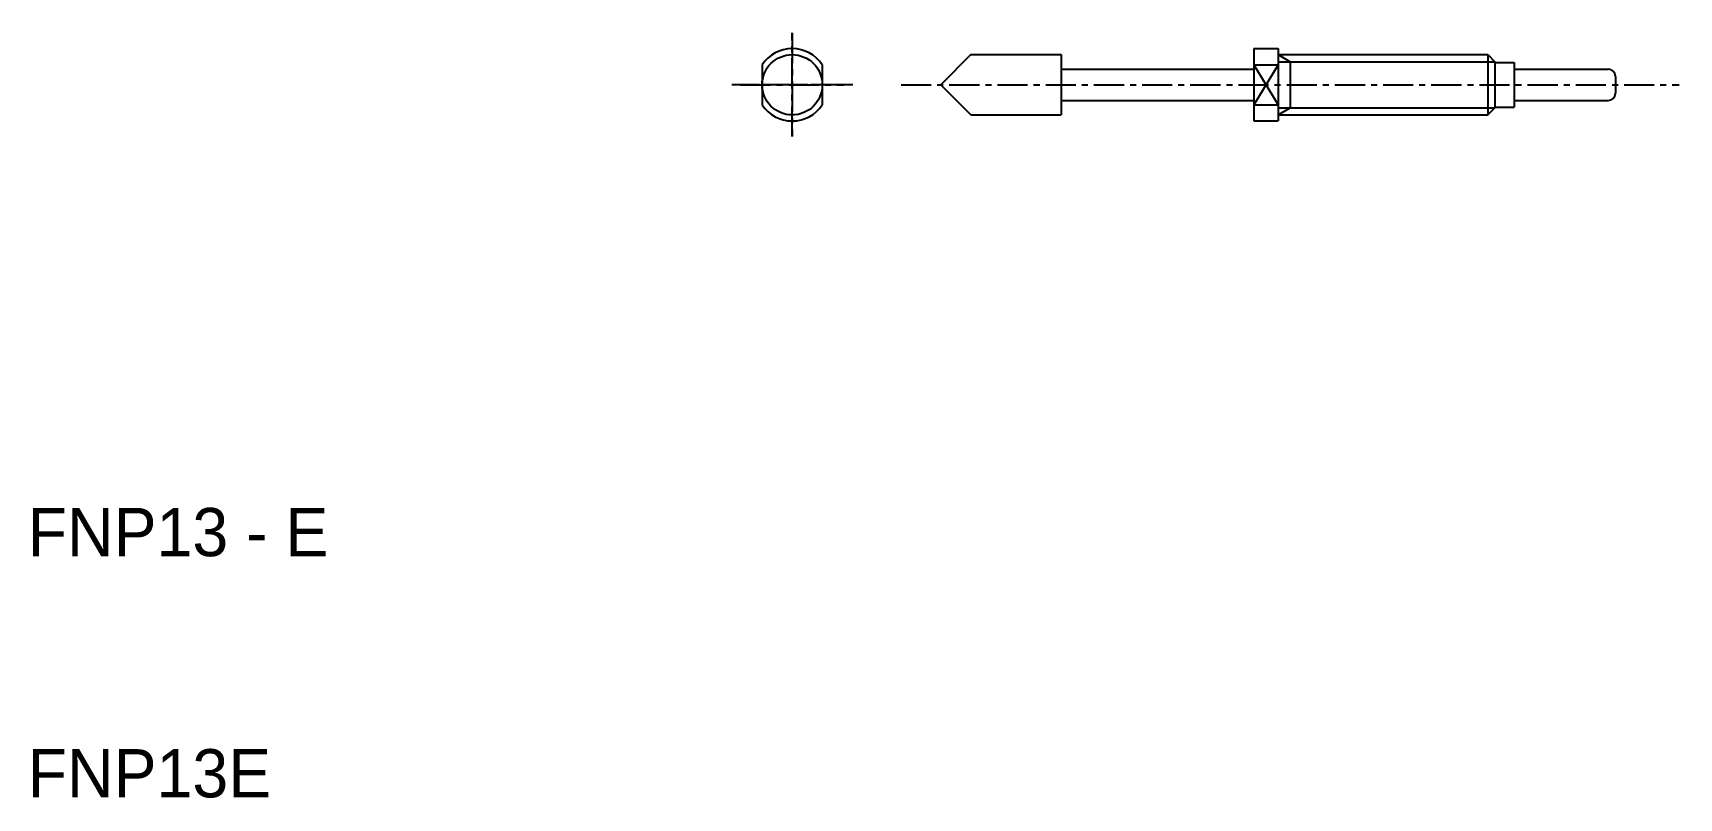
# Model space of a CAD drawing. Extents: x -190.1 to -121.8, y 393.5 to 425.2.
import ezdxf

# ---------------------------------------------------------------- set-up
doc = ezdxf.new("R2010")
doc.units = 0
doc.linetypes.add('CENTER', pattern=[2, 1.25, -0.25, 0.25, -0.25])
doc.layers.get('0').update_dxf_attribs({"linetype": 'CONTINUOUS'})
doc.layers.add('CENTER', color=1, linetype='CENTER')

msp = doc.modelspace()

# ---------------------------------------------------------------- linework, layer by layer
at = {"color": 7, "linetype": 'CONTINUOUS'}
for p, q in [((-151.202, 424.31), (-152.452, 423.06)), ((-151.202, 424.31), (-147.452, 424.31)), ((-147.452, 424.31), (-147.452, 421.81)), ((-139.452, 424.56), (-139.452, 421.56)), ((-139.452, 424.56), (-138.452, 424.56)), ((-138.452, 424.56), (-138.452, 421.56)), ((-138.452, 424.31), (-129.752, 424.31)), ((-138.452, 424.31), (-137.952, 424.01)), ((-129.752, 424.31), (-129.752, 421.81)), ((-129.752, 424.31), (-129.452, 424.01)), ((-159.865, 423.889), (-159.865, 422.231)), ((-157.365, 423.889), (-157.365, 422.231)), ((-147.452, 423.71), (-139.452, 423.71)), ((-139.452, 423.889), (-138.452, 423.889)), ((-139.452, 423.889), (-138.452, 422.231)), ((-138.452, 423.889), (-139.452, 422.231)), ((-138.452, 424.01), (-129.452, 424.01)), ((-137.952, 424.01), (-137.952, 422.11)), ((-129.452, 424.01), (-129.452, 422.11)), ((-129.452, 423.985), (-128.652, 423.985)), ((-128.652, 423.985), (-128.652, 422.135)), ((-151.202, 421.81), (-152.452, 423.06)), ((-124.452, 423.41), (-124.452, 422.71)), ((-147.452, 422.41), (-139.452, 422.41)), ((-139.452, 422.231), (-138.452, 422.231)), ((-151.202, 421.81), (-147.452, 421.81)), ((-139.452, 421.56), (-138.452, 421.56)), ((-138.452, 422.11), (-129.452, 422.11)), ((-138.452, 421.81), (-137.952, 422.11)), ((-138.452, 421.81), (-129.752, 421.81)), ((-129.752, 421.81), (-129.452, 422.11)), ((-129.452, 422.135), (-128.652, 422.135))]:
    msp.add_line(p, q, dxfattribs=at)
for p, q in [((-128.652, 423.71), (-124.752, 423.71)), ((-128.652, 422.41), (-124.752, 422.41))]:
    msp.add_line(p, q)
msp.add_circle((-158.615, 423.06), 1.25, dxfattribs=at)
for centre, radius, start, end in [((-158.615, 423.06), 1.5, 33.55731, 146.44269), ((-124.752, 423.41), 0.3, 0, 90), ((-158.615, 423.06), 1.5, 213.55731, 326.44269), ((-124.752, 422.71), 0.3, 270, 0)]:
    msp.add_arc(centre, radius, start, end, dxfattribs=at)
at = {"layer": 'CENTER', "color": 1, "linetype": 'CENTER'}
for p, q in [((-158.615, 425.21), (-158.615, 420.91)), ((-158.615, 420.91), (-158.615, 425.21)), ((-156.105, 423.06), (-161.125, 423.06)), ((-160.765, 423.06), (-156.465, 423.06)), ((-156.465, 423.06), (-160.765, 423.06)), ((-154.094, 423.06), (-121.81, 423.06))]:
    msp.add_line(p, q, dxfattribs=at)

# ---------------------------------------------------------------- texts
at = {"color": 7, "linetype": 'CONTINUOUS'}
for s, p in [('FNP13 - E', (-190.342, 403.514)), ('FNP13E', (-190.342, 393.514))]:
    msp.add_text(s, height=2, dxfattribs=at).set_placement(p)

doc.saveas('drawing.dxf')
